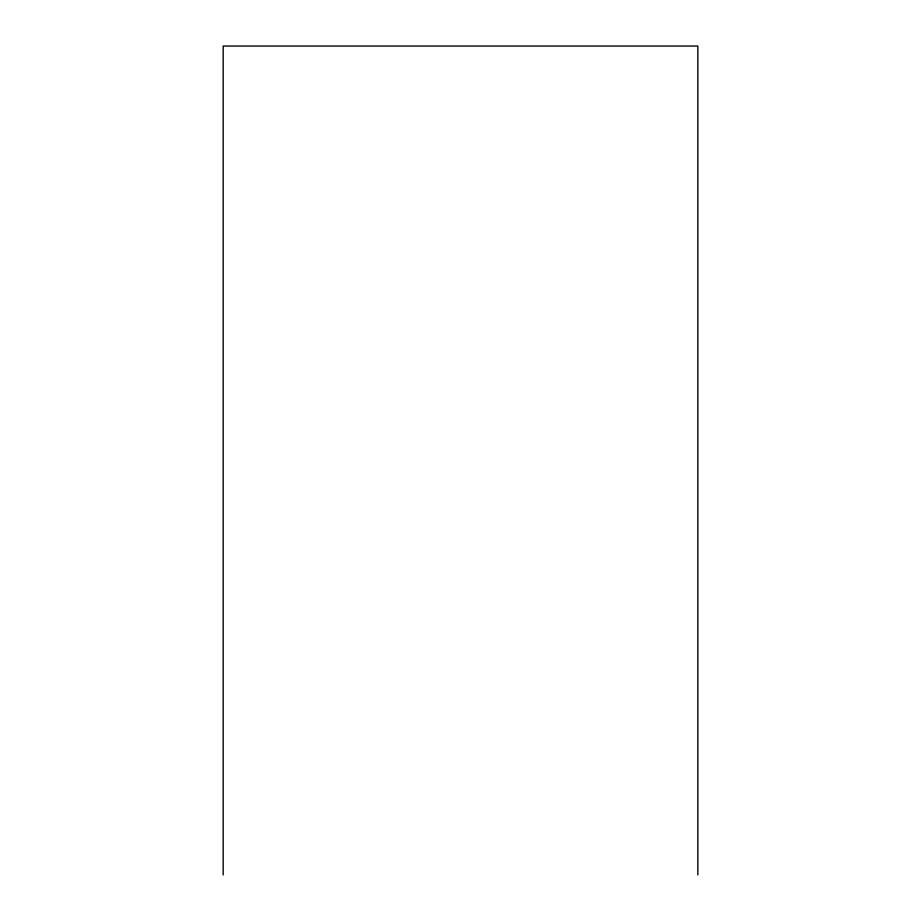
<?xml version="1.0" encoding="UTF-8"?>
<svg xmlns="http://www.w3.org/2000/svg" width="921" height="921" viewBox="0 0 921 921"><rect width="100%" height="100%" fill="white"/><g stroke="black" fill="none" stroke-linecap="round" stroke-linejoin="round"><path stroke-width="1.38" d="M697.83 874.95L697.83 46.05L223.17 46.05L223.17 874.95"/></g></svg>
